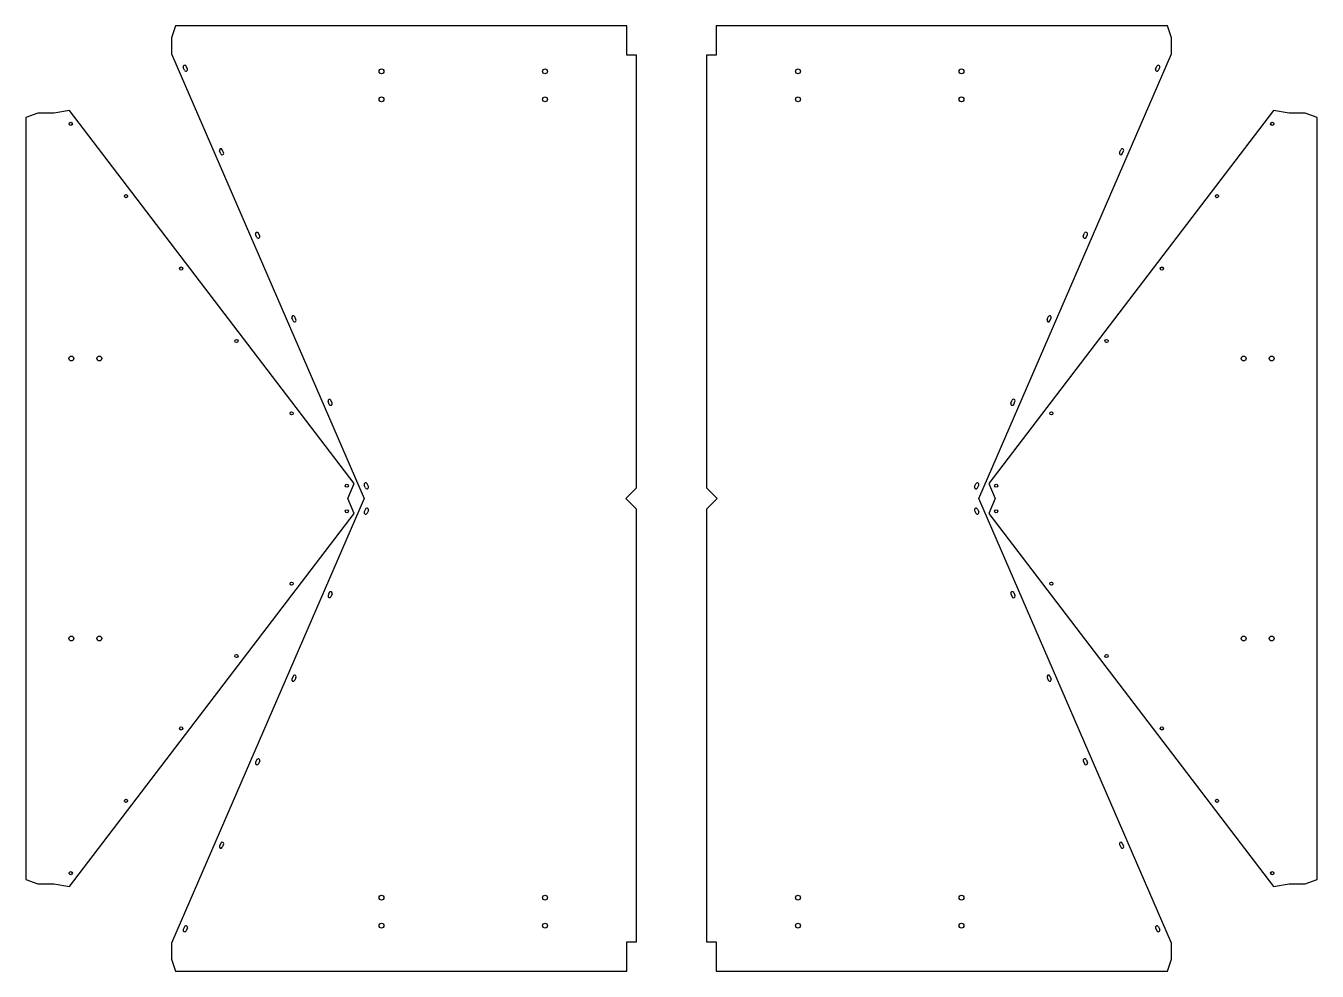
# Model space of a CAD drawing. Header units: millimetres. Extents: x -208 to 1636, y -675 to 675.
import ezdxf

# ---------------------------------------------------------------- set-up
doc = ezdxf.new("R2010")
doc.units = ezdxf.units.MM

msp = doc.modelspace()

# ---------------------------------------------------------------- linework, layer by layer
for p, q in [((6, 675.0893), (0, 658.0893)), ((650, 675.0893), (6, 675.0893)), ((650, 633.0893), (650, 675.0893)), ((778, 675.0893), (778, 633.0893)), ((1422, 675.0893), (778, 675.0893)), ((1428, 658.0893), (1422, 675.0893)), ((0, 658.0893), (0, 635.0893)), ((1428, 635.0893), (1428, 658.0893)), ((0, 635.0893), (275.1715, 0)), ((664, 633.0893), (650, 633.0893)), ((664, 15), (664, 633.0893)), ((778, 633.0893), (764, 633.0893)), ((764, 633.0893), (764, 15)), ((1152.8285, 0), (1428, 635.0893)), ((18.6463, 611.5477), (16.8573, 615.6768)), ((22.7754, 613.3367), (20.9863, 617.4658)), ((1405.2246, 613.3367), (1407.0137, 617.4658)), ((1409.3537, 611.5477), (1411.1427, 615.6768)), ((-145.7111, 554.2477), (-167.8826, 550.3382)), ((260.7885, 21.2755), (-145.7111, 554.2477)), ((1573.7111, 554.2477), (1167.2115, 21.2755)), ((1595.8826, 550.3382), (1573.7111, 554.2477)), ((-190.8826, 550.3382), (-207.8826, 544.3382)), ((-207.8826, 544.3382), (-207.8826, -544.3382)), ((-167.8826, 550.3382), (-190.8826, 550.3382)), ((1618.8826, 550.3382), (1595.8826, 550.3382)), ((1635.8826, 544.3382), (1618.8826, 550.3382)), ((1635.8826, -544.3382), (1635.8826, 544.3382)), ((74.459, 494.0522), (72.6699, 498.1813)), ((1353.541, 494.0522), (1355.3301, 498.1813)), ((70.3299, 492.2631), (68.5409, 496.3922)), ((1357.6701, 492.2631), (1359.4591, 496.3922)), ((122.0135, 372.9786), (120.2245, 377.1077)), ((126.1426, 374.7676), (124.3536, 378.8967)), ((1301.8574, 374.7676), (1303.6464, 378.8967)), ((1305.9865, 372.9786), (1307.7755, 377.1077)), ((177.8262, 255.4831), (176.0372, 259.6122)), ((1250.1738, 255.4831), (1251.9628, 259.6122)), ((173.6971, 253.694), (171.9081, 257.8231)), ((1254.3029, 253.694), (1256.0919, 257.8231)), ((225.3807, 134.4095), (223.5917, 138.5386)), ((229.5098, 136.1985), (227.7208, 140.3276)), ((1198.4902, 136.1985), (1200.2792, 140.3276)), ((1202.6193, 134.4095), (1204.4083, 138.5386)), ((251.8621, 0), (260.7885, 21.2755)), ((277.0644, 15.1249), (275.2753, 19.254)), ((281.1934, 16.914), (279.4044, 21.0431)), ((1146.8066, 16.914), (1148.5956, 21.0431)), ((1150.9356, 15.1249), (1152.7247, 19.254)), ((1167.2115, 21.2755), (1176.1379, 0)), ((275.1715, 0), (0, -635.0893)), ((260.7885, -21.2755), (251.8621, 0)), ((649, 0), (664, 15)), ((664, -15), (649, 0)), ((764, 15), (779, 0)), ((779, 0), (764, -15)), ((1428, -635.0893), (1152.8285, 0)), ((1176.1379, 0), (1167.2115, -21.2755)), ((277.0644, -15.1249), (275.2753, -19.254)), ((281.1934, -16.914), (279.4044, -21.0431)), ((664, -633.0893), (664, -15)), ((764, -15), (764, -633.0893)), ((1146.8066, -16.914), (1148.5956, -21.0431)), ((1150.9356, -15.1249), (1152.7247, -19.254)), ((-145.7111, -554.2477), (260.7885, -21.2755)), ((1167.2115, -21.2755), (1573.7111, -554.2477)), ((225.3807, -134.4095), (223.5917, -138.5386)), ((229.5098, -136.1985), (227.7208, -140.3276)), ((1198.4902, -136.1985), (1200.2792, -140.3276)), ((1202.6193, -134.4095), (1204.4083, -138.5386)), ((173.6971, -253.694), (171.9081, -257.8231)), ((177.8262, -255.4831), (176.0372, -259.6122)), ((1250.1738, -255.4831), (1251.9628, -259.6122)), ((1254.3029, -253.694), (1256.0919, -257.8231)), ((122.0135, -372.9786), (120.2245, -377.1077)), ((126.1426, -374.7676), (124.3536, -378.8967)), ((1301.8574, -374.7676), (1303.6464, -378.8967)), ((1305.9865, -372.9786), (1307.7755, -377.1077)), ((70.3299, -492.2631), (68.5409, -496.3922)), ((74.459, -494.0522), (72.6699, -498.1813)), ((1353.541, -494.0522), (1355.3301, -498.1813)), ((1357.6701, -492.2631), (1359.4591, -496.3922)), ((-207.8826, -544.3382), (-190.8826, -550.3382)), ((-190.8826, -550.3382), (-167.8826, -550.3382)), ((-167.8826, -550.3382), (-145.7111, -554.2477)), ((1573.7111, -554.2477), (1595.8826, -550.3382)), ((1595.8826, -550.3382), (1618.8826, -550.3382)), ((1618.8826, -550.3382), (1635.8826, -544.3382)), ((18.6463, -611.5477), (16.8573, -615.6768)), ((22.7754, -613.3367), (20.9863, -617.4658)), ((1405.2246, -613.3367), (1407.0137, -617.4658)), ((1409.3537, -611.5477), (1411.1427, -615.6768)), ((0, -635.0893), (0, -658.0893)), ((650, -675.0893), (650, -633.0893)), ((650, -633.0893), (664, -633.0893)), ((764, -633.0893), (778, -633.0893)), ((778, -633.0893), (778, -675.0893)), ((1428, -658.0893), (1428, -635.0893)), ((0, -658.0893), (6, -675.0893)), ((1422, -675.0893), (1428, -658.0893)), ((6, -675.0893), (650, -675.0893)), ((778, -675.0893), (1422, -675.0893))]:
    msp.add_line(p, q)
for centre, radius in [((300, 610.0893), 3.5), ((533.3333, 610.0893), 3.5), ((894.6667, 610.0893), 3.5), ((1128, 610.0893), 3.5), ((300, 570.0893), 3.5), ((533.3333, 570.0893), 3.5), ((894.6667, 570.0893), 3.5), ((1128, 570.0893), 3.5), ((-143.7003, 535.1217), 2.25), ((1571.7003, 535.1217), 2.25), ((-64.8624, 431.7554), 2.25), ((1492.8624, 431.7554), 2.25), ((13.9754, 328.389), 2.25), ((1414.0246, 328.389), 2.25), ((92.8132, 225.0227), 2.25), ((1335.1868, 225.0227), 2.25), ((-142.8826, 200), 3.5), ((-102.8826, 200), 3.5), ((1530.8826, 200), 3.5), ((1570.8826, 200), 3.5), ((171.651, 121.6564), 2.25), ((1256.349, 121.6564), 2.25), ((250.4889, 18.2901), 2.25), ((1177.5111, 18.2901), 2.25), ((250.4889, -18.2901), 2.25), ((1177.5111, -18.2901), 2.25), ((171.651, -121.6564), 2.25), ((1256.349, -121.6564), 2.25), ((-142.8826, -200), 3.5), ((-102.8826, -200), 3.5), ((1530.8826, -200), 3.5), ((1570.8826, -200), 3.5), ((92.8132, -225.0227), 2.25), ((1335.1868, -225.0227), 2.25), ((13.9754, -328.389), 2.25), ((1414.0246, -328.389), 2.25), ((-64.8624, -431.7554), 2.25), ((1492.8624, -431.7554), 2.25), ((-143.7003, -535.1217), 2.25), ((1571.7003, -535.1217), 2.25), ((300, -570.0893), 3.5), ((533.3333, -570.0893), 3.5), ((894.6667, -570.0893), 3.5), ((1128, -570.0893), 3.5), ((300, -610.0893), 3.5), ((533.3333, -610.0893), 3.5), ((894.6667, -610.0893), 3.5), ((1128, -610.0893), 3.5)]:
    msp.add_circle(centre, radius)
for centre, start, end in [((18.9218, 616.5713), 23.4261, 203.4261), ((20.7108, 612.4422), 203.4261, 23.4261), ((1407.2892, 612.4422), 156.5739, 336.5739), ((1409.0782, 616.5713), 336.5739, 156.5739), ((70.6054, 497.2867), 23.4261, 203.4261), ((1357.3946, 497.2867), 336.5739, 156.5739), ((72.3945, 493.1577), 203.4261, 23.4261), ((1355.6055, 493.1577), 156.5739, 336.5739), ((122.289, 378.0022), 23.4261, 203.4261), ((124.0781, 373.8731), 203.4261, 23.4261), ((1303.9219, 373.8731), 156.5739, 336.5739), ((1305.711, 378.0022), 336.5739, 156.5739), ((173.9726, 258.7176), 23.4261, 203.4261), ((1254.0274, 258.7176), 336.5739, 156.5739), ((175.7617, 254.5886), 203.4261, 23.4261), ((1252.2383, 254.5886), 156.5739, 336.5739), ((225.6562, 139.4331), 23.4261, 203.4261), ((227.4453, 135.304), 203.4261, 23.4261), ((1200.5547, 135.304), 156.5739, 336.5739), ((1202.3438, 139.4331), 336.5739, 156.5739), ((277.3399, 20.1485), 23.4261, 203.4261), ((1150.6601, 20.1485), 336.5739, 156.5739), ((279.1289, 16.0195), 203.4261, 23.4261), ((1148.8711, 16.0195), 156.5739, 336.5739), ((279.1289, -16.0195), 336.5739, 156.5739), ((1148.8711, -16.0195), 23.4261, 203.4261), ((277.3399, -20.1485), 156.5739, 336.5739), ((1150.6601, -20.1485), 203.4261, 23.4261), ((225.6562, -139.4331), 156.5739, 336.5739), ((227.4453, -135.304), 336.5739, 156.5739), ((1200.5547, -135.304), 23.4261, 203.4261), ((1202.3438, -139.4331), 203.4261, 23.4261), ((173.9726, -258.7176), 156.5739, 336.5739), ((175.7617, -254.5886), 336.5739, 156.5739), ((1252.2383, -254.5886), 23.4261, 203.4261), ((1254.0274, -258.7176), 203.4261, 23.4261), ((122.289, -378.0022), 156.5739, 336.5739), ((124.0781, -373.8731), 336.5739, 156.5739), ((1303.9219, -373.8731), 23.4261, 203.4261), ((1305.711, -378.0022), 203.4261, 23.4261), ((70.6054, -497.2867), 156.5739, 336.5739), ((72.3945, -493.1577), 336.5739, 156.5739), ((1355.6055, -493.1577), 23.4261, 203.4261), ((1357.3946, -497.2867), 203.4261, 23.4261), ((18.9218, -616.5713), 156.5739, 336.5739), ((20.7108, -612.4422), 336.5739, 156.5739), ((1407.2892, -612.4422), 23.4261, 203.4261), ((1409.0782, -616.5713), 203.4261, 23.4261)]:
    msp.add_arc(centre, 2.25, start, end)

doc.saveas('drawing.dxf')
